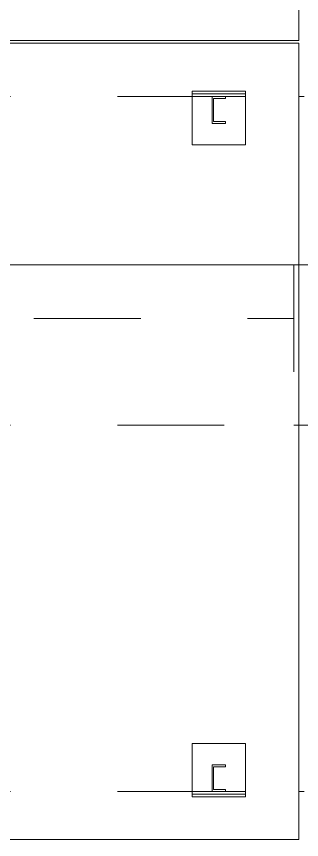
# Model space of a CAD drawing. Header units: millimetres. Extents: x 652937 to 1670132, y 1473552 to 2851037.
# Drawn here: x 663597.065 to 663598.133, y 1524531.37 to 1524534.45 of the extents above; entities that cross this region are included whole.
import ezdxf

# ---------------------------------------------------------------- set-up
doc = ezdxf.new("R2010")
doc.units = ezdxf.units.MM
for name, pattern in [('XKITLINE00', [0]), ('XKITLINE01', [4, 1, -1, 1, -1]), ('XKITLINE02', [4, 2, -2])]:
    doc.linetypes.add(name, pattern=pattern)
doc.layers.add('Part', color=7, linetype='Continuous', lineweight=0)
doc.layers.add('S-GRID', color=7, linetype='Continuous', lineweight=9)

# ---------------------------------------------------------------- blocks, each defined once
blk = doc.blocks.new('*A39394463')
at = {"layer": 'S-GRID', "color": 7, "linetype": 'XKITLINE01', "lineweight": 0}
blk.add_line((-30.905117, -83.220099), (129.806536, -83.220099), dxfattribs=at)
blk = doc.blocks.new('*A40344558')
at = {"layer": 'Part', "color": 7, "linetype": 'XKITLINE00', "lineweight": 0}
for p, q in [((66.765186, -79.020099), (66.765186, -62.370099)), ((66.765337, -62.370099), (66.765337, -79.020099)), ((66.765186, -79.020099), (59.365186, -79.020099)), ((59.365186, -79.070099), (66.765337, -79.070099)), ((66.765337, -79.020099), (66.765186, -79.020099)), ((66.765186, -93.970099), (66.765186, -79.070099)), ((66.765337, -79.070099), (66.765337, -93.970099)), ((66.765186, -93.970099), (59.365186, -93.970099)), ((66.765337, -93.970099), (66.765186, -93.970099))]:
    blk.add_line(p, q, dxfattribs=at)
at = {"layer": 'Part', "color": 7, "linetype": 'XKITLINE02', "lineweight": 0}
for p, q in [((66.765186, -79.020099), (66.765337, -79.020099)), ((66.765186, -93.970099), (66.765337, -93.970099))]:
    blk.add_line(p, q, dxfattribs=at)
blk = doc.blocks.new('*A44765000')
at = {"layer": 'Part', "color": 7, "linetype": 'XKITLINE02', "lineweight": 0}
for p, q in [((59.365186, -83.220099), (66.765362, -83.220099)), ((59.365186, -86.220099), (66.765362, -86.220099))]:
    blk.add_line(p, q, dxfattribs=at)
at = {"layer": 'Part', "color": 7, "linetype": 'XKITLINE00', "lineweight": 0}
for p, q in [((66.765362, -83.220099), (66.865186, -83.220099)), ((66.765362, -86.220099), (66.865186, -86.220099))]:
    blk.add_line(p, q, dxfattribs=at)
blk = doc.blocks.new('*A44775001')
at = {"layer": 'Part', "color": 7, "linetype": 'XKITLINE02', "lineweight": 0}
blk.add_line((59.365186, -93.070099), (66.765362, -93.070099), dxfattribs=at)
at = {"layer": 'Part', "color": 7, "linetype": 'XKITLINE00', "lineweight": 0}
blk.add_line((66.765362, -93.070099), (66.865186, -93.070099), dxfattribs=at)
blk = doc.blocks.new('*A44795003')
at = {"layer": 'Part', "color": 7, "linetype": 'XKITLINE02', "lineweight": 0}
blk.add_line((59.365186, -80.070099), (66.765362, -80.070099), dxfattribs=at)
at = {"layer": 'Part', "color": 7, "linetype": 'XKITLINE00', "lineweight": 0}
blk.add_line((66.765362, -80.070099), (66.865186, -80.070099), dxfattribs=at)
blk = doc.blocks.new('*A48195343')
at = {"layer": 'Part', "color": 7, "linetype": 'XKITLINE02', "lineweight": 0}
for p, q in [((65.765369, -79.970099), (64.765357, -79.970099)), ((64.765357, -79.970099), (64.765357, -80.970099)), ((64.765369, -80.970099), (64.765369, -79.970099)), ((65.765357, -80.970099), (65.765357, -79.970099)), ((65.765369, -80.970099), (65.765369, -79.970099)), ((64.765357, -80.970099), (65.765369, -80.970099))]:
    blk.add_line(p, q, dxfattribs=at)
blk = doc.blocks.new('*A48215345')
at = {"layer": 'Part', "color": 7, "linetype": 'XKITLINE02', "lineweight": 0}
for p, q in [((65.765609, -80.020099), (64.765409, -80.020099)), ((64.765409, -80.070099), (64.765409, -80.020099)), ((65.765609, -80.070099), (64.765409, -80.070099)), ((64.765609, -80.070099), (64.765609, -80.020099)), ((65.765409, -80.020099), (65.765609, -80.020099)), ((65.765409, -80.070099), (65.765409, -80.020099)), ((65.765609, -80.070099), (65.765409, -80.070099)), ((65.765609, -80.020099), (65.765609, -80.070099))]:
    blk.add_line(p, q, dxfattribs=at)
blk = doc.blocks.new('*A48235347')
at = {"layer": 'Part', "color": 7, "linetype": 'XKITLINE02', "lineweight": 0}
for p, q in [((65.140384, -80.070099), (65.390524, -80.070099)), ((65.140384, -80.570099), (65.140384, -80.070099)), ((65.140524, -80.570099), (65.140524, -80.070099)), ((65.390384, -80.107599), (65.390384, -80.070099)), ((65.390524, -80.070099), (65.390524, -80.107599)), ((65.390524, -80.107599), (65.165384, -80.107599)), ((65.165384, -80.532599), (65.165384, -80.107599)), ((65.165524, -80.532599), (65.165524, -80.107599)), ((65.165384, -80.532599), (65.390524, -80.532599)), ((65.390384, -80.570099), (65.390384, -80.532599)), ((65.390524, -80.532599), (65.390524, -80.570099)), ((65.390524, -80.570099), (65.140384, -80.570099))]:
    blk.add_line(p, q, dxfattribs=at)
blk = doc.blocks.new('*A48355359')
at = {"layer": 'Part', "color": 7, "linetype": 'XKITLINE02', "lineweight": 0}
for p, q in [((53.802142, -83.220099), (53.802733, -83.220099)), ((53.802142, -83.220099), (66.672734, -83.220099)), ((53.802142, -84.220099), (53.802142, -83.220099)), ((56.002392, -83.220099), (56.002392, -84.220099)), ((56.002733, -83.220099), (60.002733, -84.220099)), ((60.002392, -83.220099), (60.002733, -83.220099)), ((60.002392, -84.220099), (60.002392, -83.220099)), ((66.672142, -84.220099), (66.672142, -83.220099)), ((53.802142, -84.220099), (66.672734, -84.220099)), ((56.002392, -84.220099), (56.002733, -84.220099))]:
    blk.add_line(p, q, dxfattribs=at)
blk = doc.blocks.new('*A48375361')
at = {"layer": 'Part', "color": 7, "linetype": 'XKITLINE02', "lineweight": 0}
for p, q in [((67.922734, -83.220099), (66.672142, -83.220099)), ((66.672142, -83.220099), (66.672142, -86.220099)), ((67.922142, -86.220099), (67.922142, -83.220099)), ((66.672142, -86.220099), (67.922734, -86.220099))]:
    blk.add_line(p, q, dxfattribs=at)
blk = doc.blocks.new('*A48455369')
at = {"layer": 'Part', "color": 7, "linetype": 'XKITLINE02', "lineweight": 0}
for p, q in [((65.140384, -92.570099), (65.390524, -92.570099)), ((65.140384, -93.070099), (65.140384, -92.570099)), ((65.140524, -93.070099), (65.140524, -92.570099)), ((65.390524, -92.607599), (65.165384, -92.607599)), ((65.165384, -93.032599), (65.165384, -92.607599)), ((65.165524, -93.032599), (65.165524, -92.607599)), ((65.390384, -92.607599), (65.390384, -92.570099)), ((65.390524, -92.570099), (65.390524, -92.607599)), ((65.390524, -93.070099), (65.140384, -93.070099)), ((65.165384, -93.032599), (65.390524, -93.032599)), ((65.390384, -93.070099), (65.390384, -93.032599)), ((65.390524, -93.032599), (65.390524, -93.070099))]:
    blk.add_line(p, q, dxfattribs=at)
blk = doc.blocks.new('*A48465370')
at = {"layer": 'Part', "color": 7, "linetype": 'XKITLINE02', "lineweight": 0}
for p, q in [((65.765369, -92.170099), (64.765357, -92.170099)), ((64.765357, -92.170099), (64.765357, -93.170099)), ((64.765369, -93.170099), (64.765369, -92.170099)), ((65.765357, -93.170099), (65.765357, -92.170099)), ((65.765369, -93.170099), (65.765369, -92.170099)), ((64.765357, -93.170099), (65.765369, -93.170099))]:
    blk.add_line(p, q, dxfattribs=at)
blk = doc.blocks.new('*A48485372')
at = {"layer": 'Part', "color": 7, "linetype": 'XKITLINE02', "lineweight": 0}
for p, q in [((65.765609, -93.070099), (64.765409, -93.070099)), ((64.765409, -93.120099), (64.765409, -93.070099)), ((65.765609, -93.120099), (64.765409, -93.120099)), ((64.765609, -93.120099), (64.765609, -93.070099)), ((65.765409, -93.070099), (65.765609, -93.070099)), ((65.765409, -93.120099), (65.765409, -93.070099)), ((65.765609, -93.120099), (65.765409, -93.120099)), ((65.765609, -93.070099), (65.765609, -93.120099))]:
    blk.add_line(p, q, dxfattribs=at)

msp = doc.modelspace()

# ---------------------------------------------------------------- block references
at = {"color": 7, "lineweight": 0, "xscale": 0.2, "yscale": 0.2, "zscale": 0.2}
for name in ['*A40344558', '*A44795003', '*A48195343', '*A48215345', '*A48235347', '*A39394463', '*A44765000', '*A48355359', '*A48375361', '*A48465370', '*A48455369', '*A44775001', '*A48485372']:
    msp.add_blockref(name, (663584.7698, 1524550.1643), dxfattribs=at)

doc.saveas('drawing.dxf')
